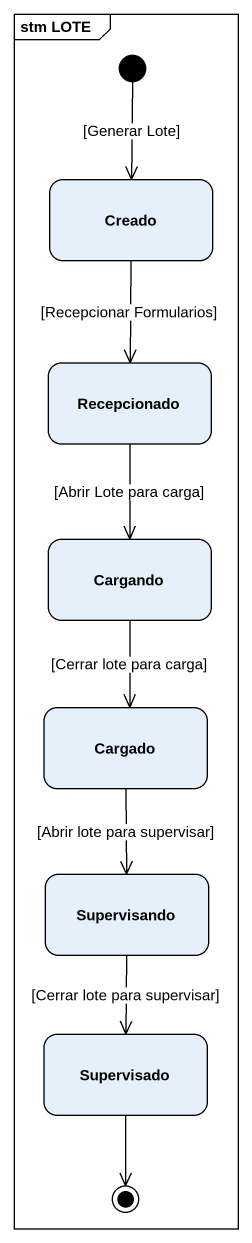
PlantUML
@startuml
mainframe stm LOTE
hide empty description
state Creado
state Recepcionado
state Cargando
state Cargado
state Supervisando
state Supervisado
[*] --> Creado : [Generar Lote]
Creado --> Recepcionado : [Recepcionar Formularios]
Recepcionado --> Cargando : [Abrir Lote para carga]
Cargando --> Cargado : [Cerrar lote para carga]
Cargado --> Supervisando : [Abrir lote para supervisar]
Supervisando --> Supervisado : [Cerrar lote para supervisar]
Supervisado --> [*]
@enduml
